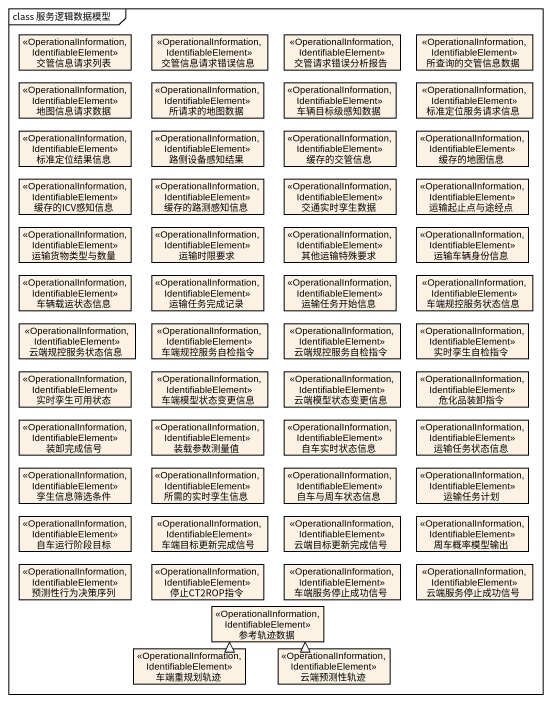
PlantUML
@startuml
mainframe class 服务逻辑数据模型
hide circle
hide empty members
class 交管信息请求列表 <<OperationalInformation, IdentifiableElement>>
class 交管信息请求错误信息 <<OperationalInformation, IdentifiableElement>>
class 交管请求错误分析报告 <<OperationalInformation, IdentifiableElement>>
class 所查询的交管信息数据 <<OperationalInformation, IdentifiableElement>>
class 地图信息请求数据 <<OperationalInformation, IdentifiableElement>>
class 所请求的地图数据 <<OperationalInformation, IdentifiableElement>>
class 车辆目标级感知数据 <<OperationalInformation, IdentifiableElement>>
class 标准定位服务请求信息 <<OperationalInformation, IdentifiableElement>>
class 标准定位结果信息 <<OperationalInformation, IdentifiableElement>>
class 路侧设备感知结果 <<OperationalInformation, IdentifiableElement>>
class 缓存的交管信息 <<OperationalInformation, IdentifiableElement>>
class 缓存的地图信息 <<OperationalInformation, IdentifiableElement>>
class 缓存的ICV感知信息 <<OperationalInformation, IdentifiableElement>>
class 缓存的路测感知信息 <<OperationalInformation, IdentifiableElement>>
class 交通实时孪生数据 <<OperationalInformation, IdentifiableElement>>
class 运输起止点与途经点 <<OperationalInformation, IdentifiableElement>>
class 运输货物类型与数量 <<OperationalInformation, IdentifiableElement>>
class 运输时限要求 <<OperationalInformation, IdentifiableElement>>
class 其他运输特殊要求 <<OperationalInformation, IdentifiableElement>>
class 运输车辆身份信息 <<OperationalInformation, IdentifiableElement>>
class 车辆载运状态信息 <<OperationalInformation, IdentifiableElement>>
class 运输任务完成记录 <<OperationalInformation, IdentifiableElement>>
class 运输任务开始信息 <<OperationalInformation, IdentifiableElement>>
class 车端规控服务状态信息 <<OperationalInformation, IdentifiableElement>>
class 云端规控服务状态信息 <<OperationalInformation, IdentifiableElement>>
class 车端规控服务自检指令 <<OperationalInformation, IdentifiableElement>>
class 云端规控服务自检指令 <<OperationalInformation, IdentifiableElement>>
class 实时孪生自检指令 <<OperationalInformation, IdentifiableElement>>
class 实时孪生可用状态 <<OperationalInformation, IdentifiableElement>>
class 车端模型状态变更信息 <<OperationalInformation, IdentifiableElement>>
class 云端模型状态变更信息 <<OperationalInformation, IdentifiableElement>>
class 危化品装卸指令 <<OperationalInformation, IdentifiableElement>>
class 装卸完成信号 <<OperationalInformation, IdentifiableElement>>
class 装载参数测量值 <<OperationalInformation, IdentifiableElement>>
class 自车实时状态信息 <<OperationalInformation, IdentifiableElement>>
class 运输任务状态信息 <<OperationalInformation, IdentifiableElement>>
class 孪生信息筛选条件 <<OperationalInformation, IdentifiableElement>>
class 所需的实时孪生信息 <<OperationalInformation, IdentifiableElement>>
class 自车与周车状态信息 <<OperationalInformation, IdentifiableElement>>
class 运输任务计划 <<OperationalInformation, IdentifiableElement>>
class 自车运行阶段目标 <<OperationalInformation, IdentifiableElement>>
class 车端目标更新完成信号 <<OperationalInformation, IdentifiableElement>>
class 云端目标更新完成信号 <<OperationalInformation, IdentifiableElement>>
class 周车概率模型输出 <<OperationalInformation, IdentifiableElement>>
class 预测性行为决策序列 <<OperationalInformation, IdentifiableElement>>
class 停止CT2ROP指令 <<OperationalInformation, IdentifiableElement>>
class 车端服务停止成功信号 <<OperationalInformation, IdentifiableElement>>
class 云端服务停止成功信号 <<OperationalInformation, IdentifiableElement>>
class 参考轨迹数据 <<OperationalInformation, IdentifiableElement>>
class 车端重规划轨迹 <<OperationalInformation, IdentifiableElement>>
class 云端预测性轨迹 <<OperationalInformation, IdentifiableElement>>
车端重规划轨迹 -right-|> 参考轨迹数据
云端预测性轨迹 -up-|> 参考轨迹数据
@enduml
